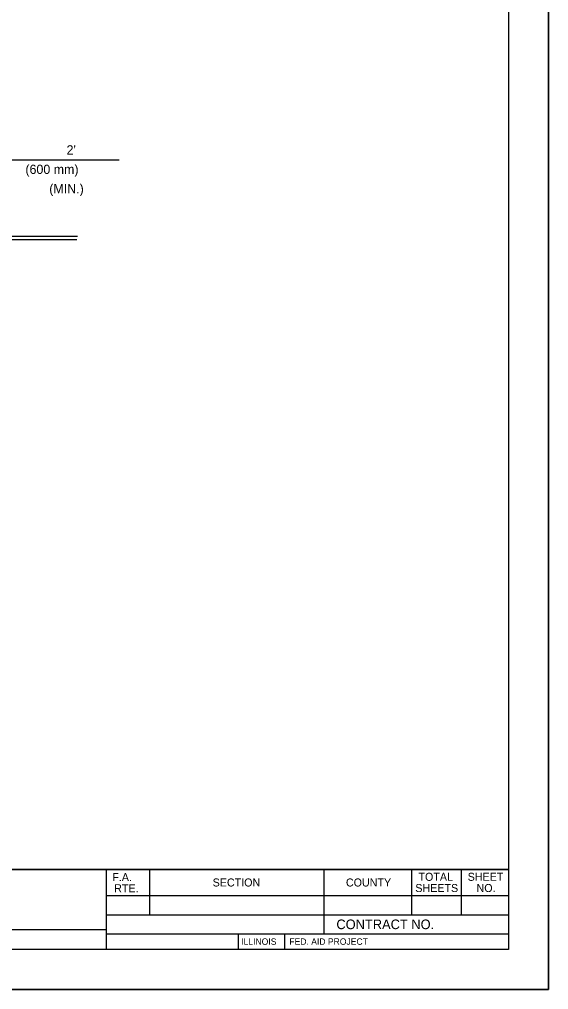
# Model space of a CAD drawing. Extents: x 86020 to 86700, y 81733 to 82173.
# Drawn here: x 86567.8 to 86700, y 81733.4 to 81975.6 of the extents above; entities that cross this region are included whole.
import ezdxf

# ---------------------------------------------------------------- set-up
doc = ezdxf.new("R2010")
doc.units = 0
for name, color, linetype in [('Design_EX_Roadway Dimensions', 7, 'Continuous'), ('Level 48', 7, 'Continuous'), ('Sheets_50 Reference Boundary', 7, 'Continuous'), ('Sheets_General Details', 7, 'Continuous'), ('Sheets_Printer Plotting Border', 7, 'Continuous')]:
    doc.layers.add(name, color=color, linetype=linetype)

msp = doc.modelspace()

# ---------------------------------------------------------------- linework, layer by layer
at = {"layer": 'Design_EX_Roadway Dimensions'}
msp.add_line((86559.65, 81940.59), (86592.76, 81940.59), dxfattribs=at)
at = {"layer": 'Level 48'}
msp.add_lwpolyline([(86020.01, 82173.38), (86700.01, 82173.38), (86700.01, 81733.38), (86020.01, 81733.38)], close=True, dxfattribs=at)
at = {"layer": 'Sheets_50 Reference Boundary'}
msp.add_lwpolyline([(86060.01, 82163.38), (86690.01, 82163.38), (86690.01, 81763.38), (86060.01, 81763.38)], close=True, dxfattribs=at)
at = {"layer": 'Sheets_General Details'}
for p, q in [((86700.01, 81733.38), (86700.01, 82173.38)), ((86524.57, 81921.56), (86582.37, 81921.56)), ((86524.79, 81920.68), (86582.15, 81920.68)), ((86060.01, 81763.38), (86690.01, 81763.38)), ((86589.5, 81763.38), (86589.5, 81743.38)), ((86600.3, 81763.38), (86600.3, 81752.08)), ((86643.9, 81763.38), (86643.9, 81747.28)), ((86665.74, 81763.38), (86665.74, 81752.08)), ((86678.16, 81763.38), (86678.16, 81752.08)), ((86589.5, 81756.88), (86690.01, 81756.88)), ((86589.5, 81752.08), (86690.01, 81752.08)), ((86435.5, 81748.38), (86589.5, 81748.38)), ((86589.5, 81747.28), (86690.01, 81747.28)), ((86622.44, 81747.28), (86622.44, 81743.38)), ((86634.04, 81747.28), (86634.04, 81743.38)), ((86700.01, 81733.38), (86020.01, 81733.38))]:
    msp.add_line(p, q, dxfattribs=at)
msp.add_lwpolyline([(86060.01, 82163.38), (86690.01, 82163.38), (86690.01, 81743.38), (86060.01, 81743.38)], close=True, dxfattribs=at)
at = {"layer": 'Sheets_Printer Plotting Border'}
msp.add_lwpolyline([(86020.01, 81733.38), (86700.01, 81733.38), (86700.01, 82173.38), (86020.01, 82173.38)], close=True, dxfattribs=at)

# ---------------------------------------------------------------- texts
at = {"layer": 'Design_EX_Roadway Dimensions'}
for s, p in [("2'", (86579.62, 81941.9)), ('(600 mm)', (86569.34, 81937.05)), ('(MIN.)', (86575.3, 81932.21))]:
    msp.add_text(s, height=2.318, dxfattribs=at).set_placement(p)
at = {"layer": 'Sheets_General Details'}
for s, height, p in [('F.A.  ', 2, (86591.04, 81760.48)), ('TOTAL', 2, (86667.51, 81760.55)), ('SHEET', 2, (86679.8, 81760.55)), ('RTE.', 2, (86591.51, 81757.68)), ('SECTION', 2, (86616.1, 81759.13)), ('COUNTY', 2, (86649.39, 81759.13)), ('SHEETS', 2, (86666.72, 81757.75)), ('NO.', 2, (86682.01, 81757.75)), ('CONTRACT NO.      ', 2.4, (86647.01, 81748.48)), ('ILLINOIS', 1.6, (86623.23, 81744.57)), ('FED. AID PROJECT', 1.6, (86635.26, 81744.57))]:
    msp.add_text(s, height=height, dxfattribs=at).set_placement(p)

doc.saveas('drawing.dxf')
